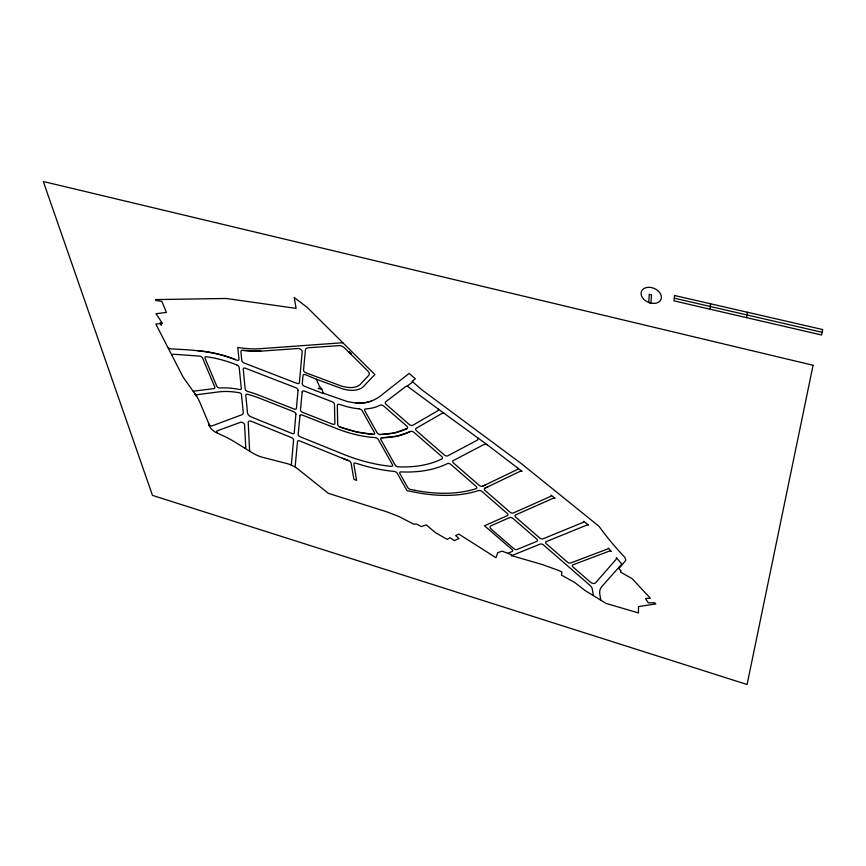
<?xml version="1.0" encoding="UTF-8"?>
<svg xmlns="http://www.w3.org/2000/svg" width="866" height="866" viewBox="0 0 866 866"><rect width="100%" height="100%" fill="white"/><g stroke="black" fill="none" stroke-linecap="round" stroke-linejoin="round"><path stroke-width="1.3" d="M709.968 309.184L710.607 303.793M746.514 317.627L747.315 312.236M600.874 600.452L599.813 594.249A29.195 15.75 22.6 0 1 601.881 586.488L621.777 564.08L616.343 557.596A6.268 3.518 23 0 1 615.91 559.577L595.429 582.991A3.291 1.786 23.5 0 1 590.45 582.179L573.076 567.046A2.63 1.451 24 0 1 572.935 564.838L608.939 551.263A2.457 1.386 23 0 1 611.212 551.49L608.311 548.026A3.074 1.743 23.2 0 1 607.488 549.022L570.77 562.954A2.641 1.451 24.2 0 1 567.273 562.002L546.435 543.87A2.641 1.472 24.8 0 1 546.251 541.596L586.932 525.056A2.479 1.418 23.7 0 1 588.544 525.034L583.652 521.289A2.62 1.515 24 0 1 583.002 522.425L543.058 538.814A2.652 1.483 25.1 0 1 539.561 537.883L515.865 517.262A2.663 1.505 25.8 0 1 515.616 514.913L553.017 498.361A2.847 1.656 24.9 0 1 555.052 498.361L551.112 495.135A2.674 1.559 25.1 0 1 550.516 496.435L513.386 512.964A2.663 1.505 26 0 1 509.879 512.055L485.198 490.578A2.62 1.505 26.9 0 1 484.949 488.175L520.033 471.396A2.858 1.689 26 0 1 522.046 471.375L487.136 444.669L438.348 409.131A2.576 1.548 29.3 0 1 437.99 410.657L412.725 425.303A2.728 1.602 29.8 0 1 409.228 424.459L386.29 404.498A2.793 1.656 30.7 0 1 385.706 401.813L405.71 386.572A4.157 2.511 30.4 0 1 407.258 386.117L412.736 381.917M316.382 379.276L305.546 374.74A2.804 1.613 33.2 0 0 303.035 375.465L302.266 383.681A2.587 1.483 33 0 0 304.572 386.333L323.289 393.554L321.946 389.126L319.337 386.193L316.382 379.276L342.416 388.791A32.291 19.149 32.6 0 0 350.762 390.328A29.52 17.472 32.6 0 0 364.943 384.883L374.902 374.567L307.311 307.506L294.191 297.471L296.096 308.372L226.199 298.478L155.555 299.582L155.988 300.48L161.845 301.379L166.424 312.41L155.988 313.741L162.462 323.364L155.858 324.068L182.282 375.519A22.278 11.972 35.1 0 0 184.209 378.648L196.571 396.13A2.197 1.158 34.8 0 1 197.037 394.68L218.687 391.897A77.626 40.962 32.7 0 1 239.449 392.774A1.71 0.931 34.1 0 1 241.452 394.528L243.259 412.357A6.885 3.691 33.8 0 1 241.787 414.782L212.051 425.877A2.165 1.126 34 0 1 210.211 425.498A2.165 1.126 34 0 1 208.771 423.972A58.65 29.758 35.1 0 1 209.323 425.866A9.883 5.142 33.8 0 0 215.482 432.253L223.699 436.042A55.197 27.809 33.1 0 1 235.054 442.158L252.093 452.702A22.808 12.048 32.9 0 0 262.604 457.302L287.068 463.602A17.158 8.985 31.7 0 1 298.348 469.361L328.333 493.317L386.68 511.784L398.89 516.504L413.916 524.255L416.33 523.995L421.417 526.582L426.299 524.839L435.035 532.384L447.246 539.399L449.974 537.678L454.379 540.644L459.034 538.468L455.635 535.675L458.753 534.041L495.991 557.726L497.69 552.66L502.172 551.155L511.568 554.846L511.276 555.561L541.813 564.405L558.072 570.239L561.937 571.95L561.493 575.089L574.797 582.526L584.777 590.32L605.973 603.375L638.437 612.933L638.523 606.568L655.822 603.938L654.707 602.79L648.353 602.833L645.397 598.417L650.409 598.276L632.169 578.705L620.413 572.004L621.03 570.835L618.822 568.702L625.869 560.237L624.776 557.293A350.827 217.669 13.7 0 1 599.023 526.301L521.213 463.526L421.634 389.635L412.054 381.3L415.323 378.788L409.142 373.398L383.432 393.608C375.974 400.298 366.015 404.141 355.937 402.917A50.423 29.909 32.6 0 1 346.389 401.25L322.715 392.969M487.136 444.669A4.633 2.76 27.3 0 0 483.672 444.68L453.232 460.582A2.695 1.559 28.1 0 0 453.611 463.083L479.115 485.274A2.739 1.57 27.1 0 0 482.633 486.216L517.511 469.437A2.609 1.537 26.3 0 0 518.03 468.095M407.031 428.54L394.647 432.903L380.261 434.515A2.609 1.494 30.5 0 1 377.013 432.632L364.824 410.852A2.793 1.624 31.1 0 1 365.82 408.871A57.524 34.099 32.6 0 0 376.45 406.825L380.336 405.126A2.793 1.645 30.8 0 1 383.735 406.067L406.619 425.964A2.663 1.559 29.9 0 1 407.031 428.54A96.656 57.394 32.6 0 1 380.261 434.515M410.506 431.474L397.321 436.107L381.982 437.763A2.706 1.537 30.3 0 0 380.921 439.625L395.08 464.934A2.62 1.472 29.5 0 0 398.241 466.828A133.126 79.001 32.3 0 0 441.952 458.883A2.706 1.559 28.5 0 0 441.573 456.36L413.991 432.372A2.75 1.602 29.6 0 0 410.506 431.474A101.474 60.263 32.6 0 1 381.982 437.763M507.692 553.32L512.066 551.523A2.576 1.407 25.8 0 0 511.817 549.325L484.473 525.781L507.357 515.649A2.652 1.494 26.2 0 0 507.097 513.311L482.102 491.585A2.836 1.613 27.1 0 0 478.595 490.557A143.983 85.68 30.9 0 1 415.366 492.299L407.009 490.665L397.288 473.345A2.685 1.494 29.5 0 0 394.182 471.418A140.963 83.688 32.3 0 1 355.926 463.213A2.468 1.364 30.5 0 0 353.848 464.122L356.63 480.424L353.869 479.223L351.076 463.029A2.717 1.494 30.7 0 0 348.608 460.658A140.963 83.688 32.3 0 1 342.395 458.244L299.863 440.989A2.598 1.407 32.1 0 0 297.503 441.541L295.198 466.135A3.107 1.645 31.7 0 0 295.642 467.434M511.644 555.669L540.103 544.097A2.63 1.461 25 0 1 543.577 545.028L589.8 585.2A8.541 4.611 23.7 0 1 592.268 588.945L593.437 595.527M342.806 342.73L259.28 348.76A120.926 71.239 38 0 1 237.782 347.428L238.973 359.293A2.62 1.461 34.9 0 1 236.775 360.159C216.056 351.336 193.399 349.918 171.197 348.933A3.886 2.089 36.3 0 1 167.777 347.277M260.818 351.141L298.034 348.5A3.053 1.797 33.9 0 1 300.87 349.572A3.053 1.797 33.9 0 1 302.18 351.921L299.398 382.675A2.782 1.591 33.3 0 1 296.93 383.378L244.255 363.049A2.717 1.526 34.7 0 1 241.776 360.418L240.932 351.812A3.496 1.97 34.9 0 1 242.675 350.34L260.818 351.141A124.39 73.296 38 0 1 242.881 350.362M193.172 391.215L213.826 388.618A3.161 1.7 34.7 0 0 214.692 386.821L202.666 358.253A2.468 1.353 35.5 0 0 199.667 356.099L173.828 354.259A4.07 2.187 35.9 0 0 171.966 355.428M358.968 408.784L358.968 408.784A2.793 1.613 31.3 0 1 362.215 410.809L374.415 432.567A2.587 1.472 30.6 0 1 373.224 434.342L356.933 432.004L340.111 427.079A2.63 1.483 31.5 0 1 337.697 424.556L337.329 405.385A2.75 1.58 31.8 0 1 339.645 404.476L347.45 406.793A58.823 34.9 32.6 0 0 358.621 408.752L358.903 408.784M674.289 298.185L822.137 332.284M348.608 460.658L342.395 458.244M407.258 386.117L438.586 409.304M208.771 423.972L209.323 425.866A58.141 29.498 35 0 0 207.515 420.595L200.024 402.701A45.714 23.555 35.3 0 0 194.731 393.402A45.995 23.696 35.3 0 1 196.571 396.13M444.052 413.201A3.031 1.829 29 0 0 442.18 413.342L416.156 428.291A2.717 1.591 29.5 0 0 416.611 430.878L444.269 454.953A2.695 1.57 28.4 0 0 447.765 455.819L477.123 440.264A3.886 2.327 27.8 0 0 477.577 437.698M485.664 484.841A145.456 86.622 31 0 1 482.633 486.216M373.224 434.342A96.656 57.394 32.6 0 1 340.111 427.079M487.937 486.822A143.983 85.68 30.9 0 1 484.949 488.175M371.016 401.25A49.124 29.108 32.6 0 1 355.937 402.917M197.924 350.762A104.104 55.164 33.5 0 1 235.476 359.661M217.55 433.216A2.663 1.386 33.7 0 1 217.225 430.846L240.629 422.262A2.533 1.342 33.5 0 1 243.075 422.846A2.533 1.342 33.5 0 1 244.569 424.87L245.76 447.43A2.089 1.083 33 0 1 244.71 448.144M250.166 451.522A2.988 1.559 32.8 0 1 249.581 450.223L248.206 422.37A3.8 2.035 33.3 0 1 251.519 421.374L291.398 437.557A2.468 1.331 32.3 0 1 293.585 440.004L291.42 464.003A2.641 1.396 31.9 0 1 290.554 464.771M649.305 294.343L648.71 302.44L650.907 302.959L651.524 294.851L649.305 294.343M295.901 414.197L294.224 432.838A2.62 1.429 32.4 0 1 291.864 433.401L251.118 416.892A3.994 2.154 33.5 0 1 247.535 413.147L245.792 395.307A2.793 1.526 33.9 0 1 247.763 394.311A78.157 41.243 32.7 0 1 259.952 398.382L293.65 411.664A2.511 1.396 32.7 0 1 295.901 414.197M298.045 390.339L296.421 408.362A2.706 1.505 32.8 0 1 294.018 409.001L259.854 395.556A82.454 43.517 32.7 0 0 247.73 391.464A2.436 1.331 34.1 0 1 245.175 389.029L243.238 369.1A2.598 1.451 34.5 0 1 245.435 368.245L295.75 387.708A2.566 1.461 33.1 0 1 298.045 390.339M305.395 350.189L303.533 370.074A2.62 1.515 33.3 0 0 305.871 372.781L340.998 385.922A34.64 20.6 32.7 0 0 349.431 387.557A25.623 15.177 32.6 0 0 361.739 382.696L368.797 375.335A4.969 2.977 31.9 0 0 367.779 370.984L344.581 347.991A5.412 3.258 32.9 0 0 338.974 345.61L308.285 347.775A6.733 3.973 33.6 0 0 305.395 350.189M674.538 295.501L674.04 300.87L821.574 334.99L822.7 329.556L674.538 295.501M299.939 415.702L298.185 434.375A2.479 1.353 32.2 0 0 300.372 436.843L342.665 453.979A133.126 79.001 32.3 0 0 391.194 466.341A2.501 1.407 29.7 0 0 392.439 464.696L378.334 439.549A2.706 1.537 30.4 0 0 375.151 437.59A101.474 60.263 32.6 0 1 336.495 428.529L302.342 415.085A2.685 1.494 32.5 0 0 299.939 415.702M302.18 391.843L300.48 409.867A2.533 1.418 32.6 0 0 302.732 412.422L332.522 424.145A2.566 1.44 31.7 0 0 334.882 423.409L334.46 404.346A2.717 1.559 32.1 0 0 332.046 401.737L304.648 391.151A2.76 1.57 32.9 0 0 302.18 391.843M813.077 365.279L747.077 684.497L152.481 495.395L43.3 181.503L813.077 365.279M349.106 351.812L351.347 353.793L349.106 351.812M509.576 517.587L490.903 525.846A3.951 2.187 26.4 0 0 491.347 529.31L513.69 548.546A2.587 1.418 25.7 0 0 517.078 549.466L536.92 541.337A2.63 1.461 25.2 0 0 536.714 539.053L513.062 518.496A2.641 1.483 26 0 0 509.576 517.587M320.431 388.282L318.233 388.423L320.907 389.137L320.431 388.282M160.719 322.986L159.896 322.856L160.838 324.966L161.661 325.096L160.719 322.986M414.727 490.286L410.69 489.496A2.89 1.602 28.9 0 1 407.68 487.471L399.919 473.583A2.576 1.44 29.3 0 1 401.066 471.894A140.963 83.688 32.3 0 0 447.451 463.591A2.695 1.559 28.2 0 1 450.926 464.479L476.008 486.281A2.522 1.44 27.3 0 1 476.138 488.64A140.671 83.688 30.9 0 1 414.727 490.286M236.721 364.878L235.758 364.499A97.046 51.408 33.5 0 0 206.4 356.749A2.706 1.483 35.4 0 0 205.09 358.329L216.695 386.03A2.241 1.212 34.6 0 0 219.683 387.979A82.454 43.517 32.7 0 1 239.471 389.494A2.977 1.624 34.3 0 0 241.3 388.369L239.189 367.476A2.695 1.505 34.7 0 0 236.721 364.878M643.46 298.922A10.544 7.534 22.6 0 0 660.79 299.809A10.544 7.534 22.6 0 0 649.478 287.317A10.544 7.534 22.6 0 0 643.46 298.922"/></g></svg>
